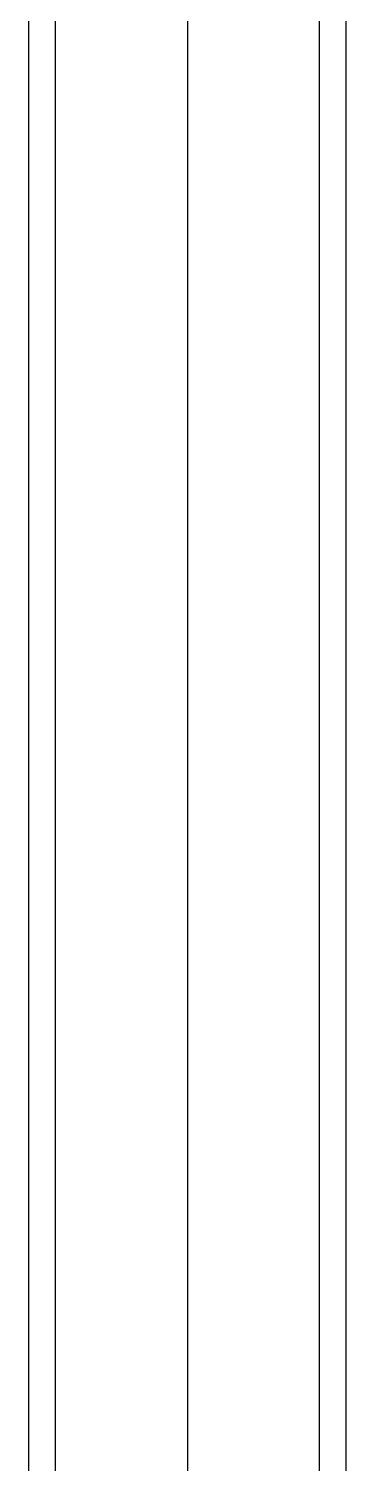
# Model space of a CAD drawing. Extents: x -3080 to 28500, y -1326 to 31609.
# Drawn here: x 6776.74 to 6785, y 26334.04 to 26371.32 of the extents above; entities that cross this region are included whole.
import ezdxf
from ezdxf.xclip import XClip

# ---------------------------------------------------------------- set-up
doc = ezdxf.new("R2010")
doc.units = 0
doc.header["$LTSCALE"] = 100
doc.header["$XCLIPFRAME"] = 2
doc.linetypes.add('188K-SM-07-F10-MECH-CR PIPE-Y2257103$0$F14P7-SM-08-FNN-(16)_CHEM_140725$0$HIDDEN', pattern=[9.525, 6.35, -3.175])
for name, color, linetype in [('0-xref', 8, 'Continuous'), ('188K-SM-07-F10-MECH-CR PIPE-Y2257103$0$SH-LINE-130', 2, 'Continuous'), ('188K-SM-07-F10-MECH-CR PIPE-Y2257103$0$X-S-FAB_SL ALL$0$ASP_8', 8, 'Continuous')]:
    doc.layers.add(name, color=color, linetype=linetype)

# ---------------------------------------------------------------- blocks, each defined once
blk = doc.blocks.new('188K-SM-07-F10-MECH-CR PIPE-Y2257103$0$X-S-FAB_SL ALL')
at = {"layer": '188K-SM-07-F10-MECH-CR PIPE-Y2257103$0$X-S-FAB_SL ALL$0$ASP_8'}
blk.add_line((2311.479, -73043.977), (2311.479, -72848.977), dxfattribs=at)
blk = doc.blocks.new('188K-SM-07-F10-MECH-CR PIPE-Y2257103$0$CDS-CVD')
at = {"layer": '188K-SM-07-F10-MECH-CR PIPE-Y2257103$0$SH-LINE-130', "linetype": '188K-SM-07-F10-MECH-CR PIPE-Y2257103$0$F14P7-SM-08-FNN-(16)_CHEM_140725$0$HIDDEN'}
for p, q in [((6777.44, -73013.977, 0), (6777.44, -72789.777, 0)), ((6784.3, -73013.977, 0), (6784.3, -72789.777, 0))]:
    blk.add_line(p, q, dxfattribs=at)
at = {"layer": '188K-SM-07-F10-MECH-CR PIPE-Y2257103$0$SH-LINE-130', "ltscale": 0.1}
for points in [[(6776.74, -73013.977), (6776.74, -72789.777), (6780.87, -72789.777), (6780.87, -73013.977)], [(6785, -73013.977), (6785, -72789.777), (6780.87, -72789.777), (6780.87, -73013.977)]]:
    blk.add_lwpolyline(points, close=True, dxfattribs=at)
blk = doc.blocks.new('188K-SM-07-F10-MECH-CR PIPE-Y2257103')
ref = blk.add_blockref('188K-SM-07-F10-MECH-CR PIPE-Y2257103$0$X-S-FAB_SL ALL', (4473.521, 99334.763))
XClip(ref).set_block_clipping_path([(-7553.4648570136, -75341.9369645483), (24026.2025623869, -67725.7696244382)])
blk.add_blockref('188K-SM-07-F10-MECH-CR PIPE-Y2257103$0$CDS-CVD', (0, 99334.763))

msp = doc.modelspace()

# ---------------------------------------------------------------- block references
at = {"layer": '0-xref'}
msp.add_blockref('188K-SM-07-F10-MECH-CR PIPE-Y2257103', (0, 0), dxfattribs=at)

doc.saveas('drawing.dxf')
